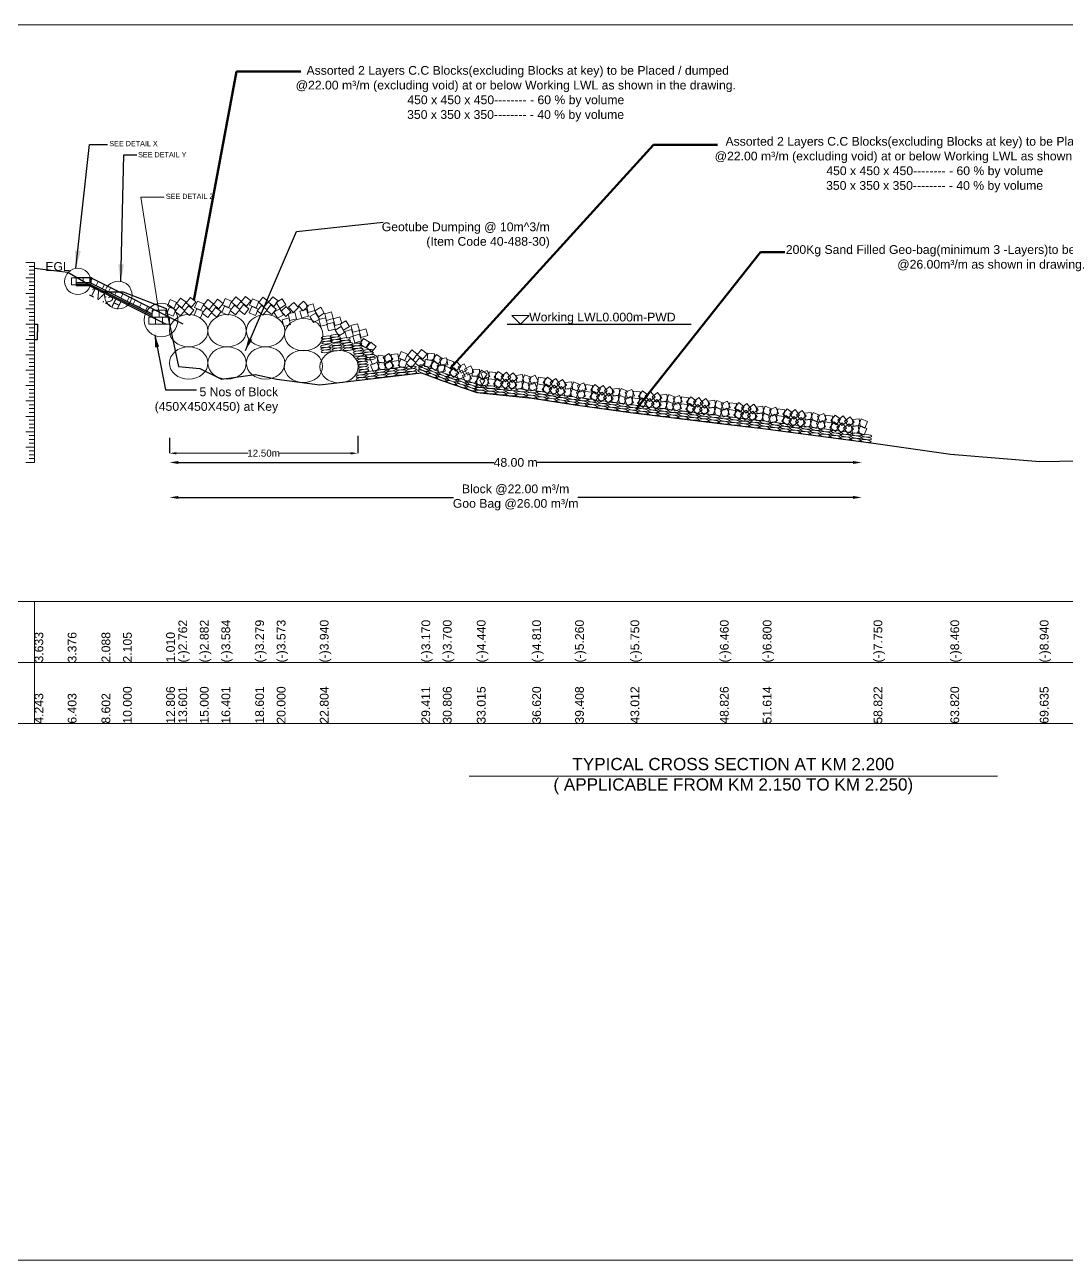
# Model space of a CAD drawing. Header units: inches. Extents: x 66615 to 414904, y -29123 to 90068.
# Drawn here: x 161931 to 167893, y -23222 to -16151 of the extents above; entities that cross this region are included whole.
import ezdxf

# ---------------------------------------------------------------- set-up
doc = ezdxf.new("R2010")
doc.units = ezdxf.units.IN
doc.header["$LTSCALE"] = 7
doc.header["$MEASUREMENT"] = 0
doc.header["$PDMODE"] = 3
for name, color, linetype, lineweight in [('Cross section Data Border', 7, 'Continuous', 9), ('Cross Section Labels', 7, 'Continuous', 9), ('Existing_Bed_Level for Xsection', 7, 'Continuous', 25), ('Long Section Labels', 7, 'Continuous', 9)]:
    doc.layers.add(name, color=color, linetype=linetype, lineweight=lineweight)
doc.styles.get("Standard").update_dxf_attribs({"font": 'arial.ttf'})
doc.dimstyles.new('Appron Lebeling Style', dxfattribs={"dimtxt": 50, "dimasz": 50, "dimexe": 0.18, "dimexo": 0.0625, "dimgap": 0.09, "dimtad": 0, "dimtih": 1, "dimtoh": 1, "dimdec": 4, "dimzin": 0, "dimdsep": 46, "dimtxsty": 'Standard', "dimcen": 0.09, "dimse1": 1, "dimse2": 1, "dimadec": 0, "dimazin": 0, "dimtfac": 1, "dimtdec": 4, "dimtofl": 0, "dimtmove": 0, "dimatfit": 3, "dimfxl": 1, "dimtolj": 1, "dimtzin": 0, "dimarcsym": 0})
doc.dimstyles.get("Standard").update_dxf_attribs({"dimtxt": 0.18, "dimasz": 0.18, "dimexe": 0.18, "dimexo": 0.0625, "dimgap": 0.09, "dimtad": 0, "dimtih": 1, "dimtoh": 1, "dimdec": 4, "dimzin": 0, "dimdsep": 46, "dimtxsty": 'Standard', "dimcen": 0.09, "dimadec": 0, "dimazin": 0, "dimtfac": 1, "dimtdec": 4, "dimtofl": 0, "dimtmove": 0, "dimatfit": 3, "dimfxl": 1, "dimtolj": 1, "dimtzin": 0, "dimarcsym": 0})

# ---------------------------------------------------------------- blocks, each defined once
blk = doc.blocks.new('*D3')
at = {"layer": 'Cross Section Labels', "color": 0, "lineweight": -2}
for p, q in [((162809.2, -18656.3), (164617.5, -18656.3)), ((166672.9, -18656.3), (164864.7, -18656.3))]:
    blk.add_line(p, q, dxfattribs=at)
at = {"layer": 'Cross Section Labels', "color": 0}
for points in [[(162809.2, -18647.9), (162809.2, -18664.6), (162759.2, -18656.3)], [(166672.9, -18647.9), (166672.9, -18664.6), (166722.9, -18656.3)]]:
    blk.add_solid(points, dxfattribs=at)
at = {"layer": 'Defpoints', "color": 0}
for p in [(162759.2, -17864.3), (166722.9, -18537.5), (166722.9, -18656.3)]:
    blk.add_point(p, dxfattribs=at)
at = {"layer": 'Cross Section Labels', "color": 0, "insert": (164741.1, -18656.3), "char_height": 50, "attachment_point": 5}
blk.add_mtext('\\A1;48.00 m', dxfattribs=at)
blk = doc.blocks.new('*D4')
at = {"layer": 'Cross Section Labels', "color": 0, "lineweight": -2}
for p, q in [((162809.2, -18856.3), (164385.5, -18856.3)), ((166672.9, -18856.3), (165096.7, -18856.3))]:
    blk.add_line(p, q, dxfattribs=at)
at = {"layer": 'Cross Section Labels', "color": 0}
for points in [[(162809.2, -18847.9), (162809.2, -18864.6), (162759.2, -18856.3)], [(166672.9, -18847.9), (166672.9, -18864.6), (166722.9, -18856.3)]]:
    blk.add_solid(points, dxfattribs=at)
at = {"layer": 'Defpoints', "color": 0}
for p in [(162759.2, -17864.3), (166722.9, -18537.5), (166722.9, -18856.3)]:
    blk.add_point(p, dxfattribs=at)
at = {"layer": 'Cross Section Labels', "color": 0, "insert": (164741.1, -18856.3), "char_height": 50, "attachment_point": 5}
blk.add_mtext('\\A1;Block @22.00 m³/m ^JGoo Bag @26.00 m³/m ', dxfattribs=at)
blk = doc.blocks.new('*D37')
at = {"layer": 'Defpoints', "color": 0}
for p in [(162759.2, -18515.6), (163836.8, -18503), (163836.8, -18603.5)]:
    blk.add_point(p, dxfattribs=at)
at = {"layer": 'Long Section Labels', "color": 0, "lineweight": -2}
for p, q in [((162759.2, -18515.7), (162759.2, -18603.7)), ((163836.8, -18503.1), (163836.8, -18603.7))]:
    blk.add_line(p, q, dxfattribs=at)
at = {"layer": 'Long Section Labels', "color": 0, "lineweight": 0}
for p, q in [((162799.2, -18603.5), (163209.6, -18603.5)), ((163796.8, -18603.5), (163386.5, -18603.5))]:
    blk.add_line(p, q, dxfattribs=at)
at = {"layer": 'Long Section Labels', "color": 0}
for points in [[(162799.2, -18596.9), (162799.2, -18610.2), (162759.2, -18603.5)], [(163796.8, -18596.9), (163796.8, -18610.2), (163836.8, -18603.5)]]:
    blk.add_solid(points, dxfattribs=at)
at = {"layer": 'Long Section Labels', "color": 0, "insert": (163298, -18603.5), "char_height": 40, "attachment_point": 5}
blk.add_mtext('\\A1;12.50m', dxfattribs=at)
blk = doc.blocks.new('*D38')
at = {"layer": 'Defpoints', "color": 0}
for p in [(161986.9, -17864.3), (161986.9, -17952.3), (162004.3, -17952.3)]:
    blk.add_point(p, dxfattribs=at)
at = {"layer": 'Long Section Labels', "color": 0, "lineweight": -2}
for p, q in [((161986.9, -17864.3), (162004.5, -17864.3)), ((162004.3, -17864.5), (162004.3, -17908.1)), ((161986.9, -17952.3), (162004.5, -17952.3)), ((162004.3, -17952.1), (162004.3, -17908.5))]:
    blk.add_line(p, q, dxfattribs=at)
at = {"layer": 'Long Section Labels', "color": 0}
for points in [[(162004.3, -17864.5), (162004.3, -17864.5), (162004.3, -17864.3)], [(162004.3, -17952.1), (162004.3, -17952.1), (162004.3, -17952.3)]]:
    blk.add_solid(points, dxfattribs=at)
at = {"layer": 'Long Section Labels', "color": 0, "insert": (162004.3, -17908.3), "char_height": 0.18, "attachment_point": 5}
blk.add_mtext('\\A1;88.0000', dxfattribs=at)

msp = doc.modelspace()

# ---------------------------------------------------------------- linework, layer by layer
at = {"layer": 'Cross section Data Border'}
msp.add_lwpolyline([(161086.86937, -19451.00002), (170033.14463, -19451.00002), (170033.14463, -20151.00002), (161086.86937, -20151.00002)], close=True, dxfattribs=at)
for points in [[(161986.86937, -19451.00002), (161986.86937, -20151.00002)], [(161086.86937, -19801.00002), (170033.14463, -19801.00002)]]:
    msp.add_lwpolyline(points, dxfattribs=at)
at = {"layer": 'Cross Section Labels'}
for points in [[(160986.86937, -16151.00002), (170986.86937, -16151.00002), (170986.86937, -23222.00002), (160986.86937, -23222.00002)], [(164768.40982, -17864.28002), (164818.40982, -17814.28002), (164718.40982, -17814.28002)]]:
    msp.add_lwpolyline(points, close=True, dxfattribs=at)
for points in [[(162697.02215, -17781.28438), (162595.56117, -17137.4052), (162728.08374, -17137.53993)], [(164474.86937, -20451.00002), (165986.86937, -20451.00002), (167498.86937, -20451.00002)]]:
    msp.add_lwpolyline(points, dxfattribs=at)
for centre, radius in [((162234.83658, -17619.97989), 75.51259), ((162466.54244, -17697.97685), 78.80143), ((162711.73644, -17841.21159), 96.38374)]:
    msp.add_circle(centre, radius, dxfattribs=at)
at = {"layer": 'Existing_Bed_Level for Xsection'}
for points in [[(161986.86937, -17544.57602), (162176.99192, -17567.19202), (162370.52161, -17680.53602), (162493.51699, -17679.04002), (162740.46685, -17775.40002), (162810.44639, -18107.33602), (162933.51699, -18117.89602), (163056.8243, -18179.67202), (163250.41161, -18152.83202), (163373.51699, -18178.70402), (163620.22573, -18211.00002), (164201.67463, -18143.24002), (164324.43122, -18189.88002), (164518.85001, -18255.00002), (164836.04767, -18287.56002), (165081.43163, -18327.16002), (165398.5401, -18370.28002), (165910.22456, -18432.76002), (166155.54473, -18462.68002), (166789.83228, -18546.28002), (167229.68223, -18608.76002), (167741.37599, -18651.00002), (168303.83237, -18640.44002)], [(162838.40475, -17864.28002), (162315.97899, -17603.06714), (162310.40475, -17600.28002), (162304.17255, -17600.28002), (162224.97255, -17600.28002)], [(162224.97255, -17626.68002), (162304.17255, -17626.68002), (162660.20475, -17804.69611)], [(162224.97255, -17635.48002), (162302.09515, -17635.48002), (162660.20475, -17814.53481)], [(162224.97255, -17644.28002), (162300.01775, -17644.28002), (162740.01775, -17864.28002)], [(164692.27249, -17864.28002), (165745.83268, -17864.28002)]]:
    msp.add_lwpolyline(points, dxfattribs=at)
at = {"layer": 'Long Section Labels'}
msp.add_line((162224.97255, -17644.28002), (162224.97255, -17639.88002), dxfattribs=at)
for points in [[(161986.86937, -17512.28002), (161936.86937, -17512.28002)], [(161986.86937, -17534.28002), (161956.86937, -17534.28002)], [(161986.86937, -18656.28002), (161986.86937, -18568.28002), (161986.86937, -18480.28002), (161986.86937, -18392.28002), (161986.86937, -18304.28002), (161986.86937, -18216.28002), (161986.86937, -18128.28002), (161986.86937, -18040.28002), (161986.86937, -17952.28002), (161986.86937, -17864.28002), (161986.86937, -17776.28002), (161986.86937, -17688.28002), (161986.86937, -17600.28002), (161986.86937, -17512.28002)], [(161986.86937, -17600.28002), (161936.86937, -17600.28002)], [(161986.86937, -17556.28002), (161956.86937, -17556.28002)], [(161986.86937, -17578.28002), (161956.86937, -17578.28002)], [(161986.86937, -17622.28002), (161956.86937, -17622.28002)], [(161986.86937, -17644.28002), (161956.86937, -17644.28002)], [(161986.86937, -17666.28002), (161956.86937, -17666.28002)], [(161986.86937, -17688.28002), (161936.86937, -17688.28002)], [(161986.86937, -17710.28002), (161956.86937, -17710.28002)], [(161986.86937, -17732.28002), (161956.86937, -17732.28002)], [(161986.86937, -17776.28002), (161936.86937, -17776.28002)], [(161986.86937, -17754.28002), (161956.86937, -17754.28002)], [(161986.86937, -17798.28002), (161956.86937, -17798.28002)], [(161986.86937, -17864.28002), (161936.86937, -17864.28002)], [(161986.86937, -17820.28002), (161956.86937, -17820.28002)], [(161986.86937, -17842.28002), (161956.86937, -17842.28002)], [(161986.86937, -17886.28002), (161956.86937, -17886.28002)], [(161986.86937, -17952.28002), (161936.86937, -17952.28002)], [(161986.86937, -17908.28002), (161956.86937, -17908.28002)], [(161986.86937, -17930.28002), (161956.86937, -17930.28002)], [(161986.86937, -17974.28002), (161956.86937, -17974.28002)], [(161986.86937, -17996.28002), (161956.86937, -17996.28002)], [(161986.86937, -18018.28002), (161956.86937, -18018.28002)], [(161986.86937, -18040.28002), (161936.86937, -18040.28002)], [(161986.86937, -18062.28002), (161956.86937, -18062.28002)], [(161986.86937, -18084.28002), (161956.86937, -18084.28002)], [(161986.86937, -18128.28002), (161936.86937, -18128.28002)], [(161986.86937, -18106.28002), (161956.86937, -18106.28002)], [(161986.86937, -18150.28002), (161956.86937, -18150.28002)], [(161986.86937, -18172.28002), (161956.86937, -18172.28002)], [(161986.86937, -18216.28002), (161936.86937, -18216.28002)], [(161986.86937, -18194.28002), (161956.86937, -18194.28002)], [(161986.86937, -18238.28002), (161956.86937, -18238.28002)], [(161986.86937, -18304.28002), (161936.86937, -18304.28002)], [(161986.86937, -18260.28002), (161956.86937, -18260.28002)], [(161986.86937, -18282.28002), (161956.86937, -18282.28002)], [(161986.86937, -18326.28002), (161956.86937, -18326.28002)], [(161986.86937, -18348.28002), (161956.86937, -18348.28002)], [(161986.86937, -18370.28002), (161956.86937, -18370.28002)], [(161986.86937, -18392.28002), (161936.86937, -18392.28002)], [(161986.86937, -18414.28002), (161956.86937, -18414.28002)], [(161986.86937, -18436.28002), (161956.86937, -18436.28002)], [(161986.86937, -18480.28002), (161936.86937, -18480.28002)], [(161986.86937, -18458.28002), (161956.86937, -18458.28002)], [(161986.86937, -18502.28002), (161956.86937, -18502.28002)], [(161986.86937, -18524.28002), (161956.86937, -18524.28002)], [(161986.86937, -18568.28002), (161936.86937, -18568.28002)], [(161986.86937, -18546.28002), (161956.86937, -18546.28002)], [(161986.86937, -18590.28002), (161956.86937, -18590.28002)], [(161986.86937, -18656.28002), (161936.86937, -18656.28002)], [(161986.86937, -18612.28002), (161956.86937, -18612.28002)], [(161986.86937, -18634.28002), (161956.86937, -18634.28002)]]:
    msp.add_lwpolyline(points, dxfattribs=at)
for points in [[(162224.97255, -17600.28002), (162198.57255, -17600.28002), (162198.57255, -17639.88002), (162224.97255, -17639.88002)], [(162264.57255, -17600.28002), (162224.97255, -17600.28002), (162224.97255, -17626.68002), (162264.57255, -17626.68002)], [(162304.17255, -17600.28002), (162264.57255, -17600.28002), (162264.57255, -17626.68002), (162304.17255, -17626.68002)], [(162351.39831, -17620.7768), (162315.97899, -17603.06714), (162304.17255, -17626.68002), (162339.59187, -17644.38967)], [(162386.81762, -17638.48646), (162351.39831, -17620.7768), (162339.59187, -17644.38967), (162375.01118, -17662.09933)], [(162422.23694, -17656.19611), (162386.81762, -17638.48646), (162375.01118, -17662.09933), (162410.4305, -17679.80899)], [(162457.65626, -17673.90577), (162422.23694, -17656.19611), (162410.4305, -17679.80899), (162445.84982, -17697.51865)], [(162493.07557, -17691.61543), (162457.65626, -17673.90577), (162445.84982, -17697.51865), (162481.26913, -17715.22831)], [(162528.49489, -17709.32509), (162493.07557, -17691.61543), (162481.26913, -17715.22831), (162516.68845, -17732.93797)], [(162563.91421, -17727.03475), (162528.49489, -17709.32509), (162516.68845, -17732.93797), (162552.10777, -17750.64762)], [(162599.33352, -17744.74441), (162563.91421, -17727.03475), (162552.10777, -17750.64762), (162587.52708, -17768.35728)], [(162634.75284, -17762.45406), (162599.33352, -17744.74441), (162587.52708, -17768.35728), (162622.9464, -17786.06694)], [(162799.21027, -17739.93944), (162762.84489, -17724.26401), (162747.16946, -17760.62939), (162783.53484, -17776.30482)], [(162823.43096, -17715.18231), (162798.84665, -17746.22698), (162829.89132, -17770.81129), (162854.47563, -17739.76662)], [(162910.05031, -17736.96336), (162878.98607, -17712.40378), (162854.42649, -17743.46801), (162885.49072, -17768.0276)], [(162955.2719, -17748.97604), (162918.90652, -17733.30062), (162903.2311, -17769.666), (162939.59648, -17785.34143)], [(162979.4926, -17724.21891), (162954.90828, -17755.26358), (162985.95295, -17779.8479), (163010.53727, -17748.80323)], [(163066.11194, -17745.99997), (163035.0477, -17721.44038), (163010.48812, -17752.50462), (163041.55236, -17777.0642)], [(163114.6199, -17733.42272), (163078.25452, -17717.74729), (163062.5791, -17754.11268), (163098.94448, -17769.7881)], [(163138.8406, -17708.66559), (163114.25628, -17739.71026), (163145.30095, -17764.29457), (163169.88526, -17733.2499)], [(163225.45994, -17730.44664), (163194.3957, -17705.88706), (163169.83612, -17736.95129), (163200.90036, -17761.51088)], [(163270.42134, -17735.11422), (163234.05596, -17719.43879), (163218.38053, -17755.80417), (163254.74591, -17771.4796)], [(163294.64203, -17710.35709), (163270.05772, -17741.40176), (163301.10239, -17765.98607), (163325.6867, -17734.9414)], [(163381.26138, -17732.13814), (163350.19714, -17707.57856), (163325.63756, -17738.64279), (163356.70179, -17763.20238)], [(163425.31577, -17754.11068), (163405.10714, -17720.05527), (163371.05173, -17740.26389), (163391.26035, -17774.31931)], [(163470.79723, -17741.0593), (163441.6721, -17767.89), (163468.50281, -17797.01513), (163497.62794, -17770.18443)], [(163527.14801, -17732.17103), (163498.02288, -17759.00173), (163524.85358, -17788.12687), (163553.97871, -17761.29616)], [(162670.17216, -17780.16372), (162634.75284, -17762.45406), (162622.9464, -17786.06694), (162658.36572, -17803.7766)], [(162699.80475, -17785.08002), (162660.20475, -17785.08002), (162660.20475, -17824.68002), (162699.80475, -17824.68002)], [(162739.40475, -17785.08002), (162699.80475, -17785.08002), (162699.80475, -17824.68002), (162739.40475, -17824.68002)], [(162796.2734, -17783.17921), (162759.90802, -17767.50378), (162744.23259, -17803.86917), (162780.59798, -17819.54459)], [(162815.68177, -17762.0275), (162791.09746, -17793.07217), (162822.14213, -17817.65648), (162846.72644, -17786.61181)], [(162898.69154, -17784.10909), (162867.6273, -17759.54951), (162843.06772, -17790.61375), (162874.13195, -17815.17333)], [(162952.33504, -17792.21582), (162915.96965, -17776.54039), (162900.29423, -17812.90577), (162936.65961, -17828.5812)], [(162971.74341, -17771.06411), (162947.15909, -17802.10878), (162978.20376, -17826.69309), (163002.78808, -17795.64842)], [(163054.75317, -17793.1457), (163023.68894, -17768.58612), (162999.12935, -17799.65035), (163030.19359, -17824.20994)], [(163111.68304, -17776.66249), (163075.31765, -17760.98707), (163059.64223, -17797.35245), (163096.00761, -17813.02787)], [(163131.09141, -17755.51078), (163106.50709, -17786.55545), (163137.55176, -17811.13976), (163162.13608, -17780.09509)], [(163214.10117, -17777.59238), (163183.03693, -17753.03279), (163158.47735, -17784.09703), (163189.54159, -17808.65661)], [(163267.48447, -17778.35399), (163231.11909, -17762.67856), (163215.44366, -17799.04395), (163251.80905, -17814.71937)], [(163286.89284, -17757.20228), (163262.30853, -17788.24695), (163293.3532, -17812.83126), (163317.93751, -17781.78659)], [(163369.90261, -17779.28387), (163338.83837, -17754.72429), (163314.27879, -17785.78853), (163345.34302, -17810.34811)], [(163411.75382, -17810.62361), (163391.5452, -17776.56819), (163357.48978, -17796.77682), (163377.69841, -17830.83223)], [(163454.35963, -17793.43521), (163427.50574, -17764.33146), (163398.40199, -17791.18535), (163425.25588, -17820.2891)], [(163476.24639, -17795.18141), (163438.11036, -17805.84924), (163448.77819, -17843.98528), (163486.91423, -17833.31745)], [(163555.19625, -17818.63083), (163544.49805, -17780.5033), (163506.37052, -17791.20149), (163517.06872, -17829.32902)], [(163592.09522, -17787.16326), (163581.39702, -17749.03573), (163543.26949, -17759.73393), (163553.96769, -17797.86146)], [(163618.00942, -17835.52113), (163597.80079, -17801.46572), (163563.74537, -17821.67434), (163583.954, -17855.72976)], [(163645.79895, -17802.26388), (163625.59032, -17768.20846), (163591.5349, -17788.41709), (163611.74353, -17822.4725)], [(163686.38193, -17794.23937), (163648.24589, -17804.9072), (163658.91372, -17843.04324), (163697.04976, -17832.37541)], [(162680.00475, -17824.68002), (162640.40475, -17824.68002), (162640.40475, -17864.28002), (162680.00475, -17864.28002)], [(162719.60475, -17824.68002), (162680.00475, -17824.68002), (162680.00475, -17864.28002), (162719.60475, -17864.28002)], [(162759.20475, -17824.68002), (162719.60475, -17824.68002), (162719.60475, -17864.28002), (162759.20475, -17864.28002)], [(163442.44441, -17828.52729), (163404.30837, -17839.19512), (163414.9762, -17877.33116), (163453.11224, -17866.66333)], [(163652.57994, -17827.58525), (163614.44391, -17838.25308), (163625.11174, -17876.38912), (163663.24778, -17865.72129)], [(163708.20936, -17892.99981), (163697.51116, -17854.87228), (163659.38363, -17865.57048), (163670.08183, -17903.69801)], [(163745.10833, -17861.53224), (163734.41013, -17823.40471), (163696.2826, -17834.10291), (163706.9808, -17872.23044)], [(163762.04025, -17912.18731), (163741.83162, -17878.13189), (163707.77621, -17898.34052), (163727.98483, -17932.39594)], [(163789.82978, -17878.93005), (163769.62115, -17844.87464), (163735.56574, -17865.08326), (163755.77436, -17899.13868)], [(163836.08564, -17862.10221), (163797.9496, -17872.77004), (163808.61743, -17910.90608), (163846.75347, -17900.23825)], [(163802.28365, -17895.44809), (163764.14761, -17906.11592), (163774.81544, -17944.25196), (163812.95148, -17933.58413)], [(163857.91306, -17960.86265), (163847.21487, -17922.73512), (163809.08734, -17933.43332), (163819.78553, -17971.56085)], [(163894.81204, -17929.39509), (163884.11384, -17891.26756), (163845.98631, -17901.96575), (163856.68451, -17940.09328)], [(163903.78897, -17967.58251), (163870.31325, -17946.42745), (163849.15819, -17979.90317), (163882.63391, -18001.05823)], [(163911.81746, -17967.76336), (163887.23315, -17998.80803), (163918.27782, -18023.39234), (163942.86213, -17992.34767)], [(164122.75509, -18037.10913), (164086.38971, -18021.4337), (164070.71429, -18057.79908), (164107.07967, -18073.47451)], [(164146.97579, -18012.352), (164122.39147, -18043.39667), (164153.43614, -18067.98098), (164178.02046, -18036.93631)], [(164233.59513, -18034.13305), (164202.53089, -18009.57347), (164177.97131, -18040.6377), (164209.03555, -18065.19729)], [(164276.9834, -18034.35552), (164237.58559, -18030.35903), (164233.5891, -18069.75685), (164272.98691, -18073.75334)], [(163942.9732, -18043.98557), (163906.16897, -18058.60092), (163920.78432, -18095.40515), (163957.58855, -18080.7898)], [(163947.55702, -18083.31938), (163910.75279, -18097.93473), (163925.36815, -18134.73896), (163962.17238, -18120.12361)], [(163993.68224, -18048.40244), (163954.50347, -18042.64187), (163948.7429, -18081.82064), (163987.92167, -18087.58121)], [(163998.26606, -18087.73625), (163959.08729, -18081.97568), (163953.32673, -18121.15445), (163992.5055, -18126.91501)], [(164014.63075, -18032.82577), (163982.84443, -18056.44335), (164006.46201, -18088.22966), (164038.24833, -18064.61208)], [(164019.21457, -18072.15958), (163987.42825, -18095.77716), (164011.04584, -18127.56347), (164042.83215, -18103.94589)], [(164067.25518, -18033.98508), (164027.92137, -18038.5689), (164032.5052, -18077.90271), (164071.83901, -18073.31888)], [(164071.83901, -18073.31888), (164032.5052, -18077.90271), (164037.08902, -18117.23652), (164076.42283, -18112.65269)], [(164119.81823, -18080.3489), (164083.45284, -18064.67347), (164067.77742, -18101.03886), (164104.1428, -18116.71428)], [(164139.2266, -18059.19719), (164114.64228, -18090.24186), (164145.68695, -18114.82617), (164170.27127, -18083.7815)], [(164222.23636, -18081.27878), (164191.17212, -18056.7192), (164166.61254, -18087.78344), (164197.67678, -18112.34302)], [(164262.91876, -18071.3737), (164223.52094, -18067.37721), (164219.52445, -18106.77503), (164258.92227, -18110.77152)], [(164305.8822, -18098.66946), (164273.77023, -18075.4966), (164250.59737, -18107.60857), (164282.70934, -18130.78143)], [(164319.94685, -18061.65127), (164287.83488, -18038.47842), (164264.66202, -18070.59039), (164296.77399, -18093.76325)], [(164331.65269, -18094.50359), (164292.5579, -18100.80893), (164298.86324, -18139.90372), (164337.95803, -18133.59838)], [(164345.71734, -18057.48541), (164306.62255, -18063.79075), (164312.92789, -18102.88554), (164352.02268, -18096.5802)], [(164387.55705, -18080.16856), (164350.0074, -18067.59142), (164337.43026, -18105.14106), (164374.9799, -18117.7182)], [(164427.99298, -18106.93351), (164401.74485, -18077.28227), (164372.09361, -18103.5304), (164398.34174, -18133.18164)], [(164446.49689, -18091.26103), (164411.04487, -18108.90514), (164428.68898, -18144.35716), (164464.141, -18126.71305)], [(164374.9799, -18117.7182), (164337.43026, -18105.14106), (164324.85312, -18142.6907), (164362.40276, -18155.26785)], [(164415.41584, -18144.48315), (164389.1677, -18114.83191), (164359.51647, -18141.08005), (164385.7646, -18170.73128)], [(164433.91975, -18128.81067), (164398.46773, -18146.45478), (164416.11184, -18181.9068), (164451.56386, -18164.26269)], [(164489.12058, -18176.81869), (164471.44824, -18141.38073), (164436.01029, -18159.05307), (164453.68263, -18194.49102)], [(164501.69772, -18139.26905), (164484.02539, -18103.83109), (164448.58743, -18121.50343), (164466.25977, -18156.94138)], [(164521.08905, -18161.96114), (164481.56319, -18159.53904), (164479.1411, -18199.0649), (164518.66696, -18201.487)], [(164533.66619, -18124.4115), (164494.14034, -18121.9894), (164491.71824, -18161.51526), (164531.2441, -18163.93736)], [(164565.10689, -18187.52176), (164532.09631, -18165.64799), (164510.22254, -18198.65856), (164543.23312, -18220.53233)], [(164577.68403, -18149.97212), (164544.67346, -18128.09835), (164522.79968, -18161.10892), (164555.81026, -18182.98269)], [(164573.02181, -18168.35577), (164536.87495, -18184.52873), (164553.04791, -18220.67558), (164589.19477, -18204.50263)], [(164577.06546, -18128.96276), (164540.9186, -18145.13572), (164557.09156, -18181.28258), (164593.23842, -18165.10962)], [(164628.18984, -18141.49164), (164588.79684, -18137.44799), (164584.75319, -18176.841), (164624.14619, -18180.88465)], [(164673.50781, -18158.74586), (164641.40041, -18135.56668), (164618.22123, -18167.67408), (164650.32863, -18190.85326)], [(164688.12791, -18139.3997), (164657.4036, -18164.38324), (164682.38714, -18195.10754), (164713.11145, -18170.124)], [(164752.50673, -18174.14547), (164727.49873, -18143.44107), (164696.79433, -18168.44907), (164721.80233, -18199.15347)], [(164780.44273, -18152.64408), (164741.3467, -18158.94172), (164747.64434, -18198.03775), (164786.74037, -18191.74012)], [(164828.99168, -18167.93839), (164791.99036, -18153.82944), (164777.88141, -18190.83075), (164814.88273, -18204.9397)], [(164852.8165, -18157.26831), (164816.66964, -18173.44127), (164832.8426, -18209.58813), (164868.98946, -18193.41517)], [(164910.62013, -18173.90915), (164871.52593, -18167.60014), (164865.21692, -18206.69434), (164904.31112, -18213.00335)], [(164954.86748, -18193.74848), (164924.15045, -18168.756), (164899.15797, -18199.47304), (164929.875, -18224.46551)], [(164624.14619, -18180.88465), (164584.75319, -18176.841), (164580.70954, -18216.234), (164620.10254, -18220.27765)], [(164669.46416, -18198.13887), (164637.35676, -18174.95968), (164614.17758, -18207.06708), (164646.28498, -18230.24627)], [(164684.08426, -18178.7927), (164653.35995, -18203.77624), (164678.34349, -18234.50055), (164709.0678, -18209.51701)], [(164748.46308, -18213.53848), (164723.45508, -18182.83408), (164692.75068, -18207.84207), (164717.75868, -18238.54647)], [(164776.39908, -18192.03709), (164737.30305, -18198.33473), (164743.60069, -18237.43076), (164782.69672, -18231.13312)], [(164824.94803, -18207.33139), (164787.94671, -18193.22244), (164773.83776, -18230.22376), (164810.83908, -18244.33271)], [(164848.77285, -18196.66132), (164812.62599, -18212.83427), (164828.79895, -18248.98113), (164864.94581, -18232.80818)], [(164904.31112, -18213.00335), (164865.21692, -18206.69434), (164858.90791, -18245.78854), (164898.00211, -18252.09755)], [(164948.55847, -18232.84268), (164917.84143, -18207.8502), (164892.84896, -18238.56724), (164923.56599, -18263.55971)], [(164964.27006, -18214.37197), (164932.15592, -18237.54182), (164955.32576, -18269.65596), (164987.43991, -18246.48612)], [(164970.57908, -18175.27777), (164938.46493, -18198.44762), (164961.63477, -18230.56176), (164993.74892, -18207.39192)], [(165026.53766, -18252.77312), (165003.34225, -18220.67743), (164971.24656, -18243.87284), (164994.44197, -18275.96853)], [(165032.84667, -18213.67892), (165009.65126, -18181.58323), (164977.55558, -18204.77864), (165000.75099, -18236.87433)], [(165055.66731, -18232.91881), (165016.27313, -18236.95099), (165020.30531, -18276.34518), (165059.69949, -18272.31299)], [(165061.97632, -18193.82461), (165022.58214, -18197.8568), (165026.61433, -18237.25098), (165066.00851, -18233.21879)], [(165103.25329, -18250.98783), (165067.12734, -18234.76822), (165050.90773, -18270.89417), (165087.03368, -18287.11378)], [(165109.5623, -18211.89363), (165073.43635, -18195.67402), (165057.21674, -18231.79997), (165093.34269, -18248.01958)], [(165125.51634, -18240.58753), (165088.85766, -18255.56422), (165103.83434, -18292.2229), (165140.49303, -18277.24621)], [(165130.85199, -18201.34864), (165094.19331, -18216.32533), (165109.17, -18252.98401), (165145.82868, -18238.00732)], [(165181.53716, -18215.55036), (165142.29827, -18210.2147), (165136.96262, -18249.4536), (165176.20151, -18254.78925)], [(165226.26382, -18234.2841), (165194.93526, -18210.0626), (165170.71375, -18241.39116), (165202.04231, -18265.61267)], [(165241.5116, -18215.4287), (165209.98309, -18239.38936), (165233.94375, -18270.91787), (165265.47226, -18246.95721)], [(165304.71416, -18252.27077), (165280.7284, -18220.76135), (165249.21898, -18244.74711), (165273.20474, -18276.25653)], [(165333.34147, -18231.69878), (165294.05965, -18236.70859), (165299.06946, -18275.99041), (165338.35128, -18270.9806)], [(165381.36174, -18248.57981), (165344.84392, -18233.26287), (165329.52698, -18269.78069), (165366.0448, -18285.09763)], [(165405.52425, -18238.69822), (165368.86557, -18253.67491), (165383.84226, -18290.33359), (165420.50094, -18275.3569)], [(165176.20151, -18254.78925), (165136.96262, -18249.4536), (165131.62696, -18288.69249), (165170.86586, -18294.02815)], [(165220.92816, -18273.523), (165189.5996, -18249.30149), (165165.3781, -18280.63005), (165196.70666, -18304.85156)], [(165236.17595, -18254.6676), (165204.64744, -18278.62826), (165228.6081, -18310.15676), (165260.13661, -18286.1961)], [(165299.37851, -18291.50966), (165275.39275, -18260.00025), (165243.88333, -18283.98601), (165267.86909, -18315.49542)], [(165328.00582, -18270.93767), (165288.72399, -18275.94748), (165293.7338, -18315.22931), (165333.01563, -18310.2195)], [(165376.02609, -18287.81871), (165339.50827, -18272.50176), (165324.19132, -18309.01958), (165360.70914, -18324.33653)], [(165400.1886, -18277.93711), (165363.52992, -18292.9138), (165378.5066, -18329.57248), (165415.16528, -18314.59579)], [(165449.80271, -18291.43205), (165410.49467, -18286.63228), (165405.6949, -18325.94032), (165445.00294, -18330.74009)], [(165454.60248, -18252.124), (165415.29443, -18247.32424), (165410.49467, -18286.63228), (165449.80271, -18291.43205)], [(165494.78081, -18309.55378), (165463.12468, -18285.76199), (165439.33288, -18317.41812), (165470.98902, -18341.20991)], [(165499.58057, -18270.24574), (165467.92444, -18246.45395), (165444.13265, -18278.11008), (165475.78878, -18301.90187)], [(165509.7699, -18290.49209), (165478.57126, -18314.8807), (165502.95987, -18346.07935), (165534.15852, -18321.69073)], [(165514.56967, -18251.18405), (165483.37103, -18275.57266), (165507.75964, -18306.77131), (165538.95829, -18282.38269)], [(165573.46926, -18326.46837), (165549.05581, -18295.28915), (165517.8766, -18319.70261), (165542.29005, -18350.88182)], [(165578.26903, -18287.16032), (165553.85558, -18255.98111), (165522.67637, -18280.39456), (165547.08982, -18311.57378)], [(165601.81322, -18305.50769), (165562.60341, -18311.05301), (165568.14873, -18350.26282), (165607.35854, -18344.7175)], [(165606.61299, -18266.19965), (165567.40318, -18271.74496), (165572.94849, -18310.95478), (165612.15831, -18305.40946)], [(165650.05935, -18321.73194), (165613.33594, -18306.91469), (165598.51868, -18343.6381), (165635.24209, -18358.45536)], [(165654.85912, -18282.4239), (165618.13571, -18267.60664), (165603.31845, -18304.33006), (165640.04186, -18319.14731)], [(165674.08478, -18311.52159), (165637.63386, -18326.99707), (165653.10934, -18363.44799), (165689.56026, -18347.97251)], [(165678.88455, -18272.21355), (165642.43363, -18287.68902), (165657.90911, -18324.13995), (165694.36003, -18308.66447)], [(165729.75878, -18285.72238), (165690.45073, -18280.92261), (165685.65097, -18320.23065), (165724.95901, -18325.03042)], [(165774.73687, -18303.84411), (165743.08074, -18280.05232), (165719.28895, -18311.70845), (165750.94508, -18335.50024)], [(165789.72597, -18284.78242), (165758.52733, -18309.17103), (165782.91594, -18340.36968), (165814.11459, -18315.98106)], [(165853.42533, -18320.7587), (165829.01188, -18289.57948), (165797.83267, -18313.99294), (165822.24612, -18345.17215)], [(165881.76929, -18299.79802), (165842.55948, -18305.34334), (165848.10479, -18344.55315), (165887.31461, -18339.00783)], [(165930.01542, -18316.02228), (165893.29201, -18301.20502), (165878.47475, -18337.92843), (165915.19816, -18352.74569)], [(165954.02291, -18305.80573), (165917.57417, -18321.28636), (165933.0548, -18357.73509), (165969.50354, -18342.25446)], [(166049.8797, -18337.42275), (166018.22021, -18313.63543), (165994.43289, -18345.29492), (166026.09238, -18369.08224)], [(165724.95901, -18325.03042), (165685.65097, -18320.23065), (165680.8512, -18359.53869), (165720.15924, -18364.33846)], [(165769.93711, -18343.15215), (165738.28098, -18319.36036), (165714.48918, -18351.01649), (165746.14532, -18374.80829)], [(165784.9262, -18324.09046), (165753.72756, -18348.47908), (165778.11617, -18379.67772), (165809.31482, -18355.28911)], [(165848.62556, -18360.06674), (165824.21211, -18328.88753), (165793.0329, -18353.30098), (165817.44635, -18384.48019)], [(165876.96952, -18339.10606), (165837.75971, -18344.65138), (165843.30503, -18383.86119), (165882.51484, -18378.31588)], [(165925.21565, -18355.33032), (165888.49224, -18340.51306), (165873.67498, -18377.23647), (165910.39839, -18392.05373)], [(165949.22869, -18345.11445), (165912.77996, -18360.59508), (165928.26059, -18397.04381), (165964.70932, -18381.56318)], [(166000.10483, -18358.61609), (165960.79611, -18353.82188), (165956.0019, -18393.1306), (165995.31062, -18397.92481)], [(166004.89904, -18319.30737), (165965.59032, -18314.51316), (165960.79611, -18353.82188), (166000.10483, -18358.61609)], [(166045.08549, -18376.73147), (166013.426, -18352.94415), (165989.63868, -18384.60364), (166021.29817, -18408.39096)], [(166060.07189, -18357.66766), (166028.87669, -18382.06068), (166053.26972, -18413.25588), (166084.46492, -18388.86285)], [(166064.8661, -18318.35894), (166033.67091, -18342.75196), (166058.06393, -18373.94716), (166089.25913, -18349.55413)], [(166123.77634, -18393.63493), (166099.35848, -18362.45917), (166068.18272, -18386.87703), (166092.60057, -18418.05279)], [(166128.57055, -18354.32621), (166104.15269, -18323.15045), (166072.97693, -18347.56831), (166097.39479, -18378.74407)], [(166152.11733, -18372.67025), (166112.9083, -18378.22111), (166118.45916, -18417.43014), (166157.66819, -18411.87928)], [(166156.91154, -18333.36153), (166117.70252, -18338.91239), (166123.25337, -18378.12142), (166162.4624, -18372.57056)], [(166201.07813, -18389.32511), (166164.49776, -18374.15815), (166149.3308, -18410.73852), (166185.91117, -18425.90548)], [(166206.25271, -18350.06465), (166169.67234, -18334.8977), (166154.50539, -18371.47806), (166191.08575, -18386.64502)], [(166225.19988, -18379.34445), (166188.60297, -18394.47145), (166203.72997, -18431.06836), (166240.32688, -18415.94136)], [(166230.37447, -18340.08399), (166193.77755, -18355.21099), (166208.90455, -18391.8079), (166245.50146, -18376.6809)], [(166281.11749, -18354.07759), (166241.85703, -18348.90301), (166236.68245, -18388.16347), (166275.94291, -18393.33805)], [(166325.92064, -18372.62763), (166294.49295, -18348.5349), (166270.40021, -18379.96259), (166301.82791, -18404.05533)], [(166341.09092, -18353.70982), (166309.66101, -18377.79966), (166333.75085, -18409.22957), (166365.18076, -18385.13973)], [(166404.44414, -18390.29221), (166380.32928, -18358.88149), (166348.91855, -18382.99635), (166373.03342, -18414.40707)], [(166432.98679, -18369.60291), (166393.72585, -18374.77388), (166398.89682, -18414.03482), (166438.15776, -18408.86385)], [(166481.07593, -18386.28674), (166444.49556, -18371.11979), (166429.3286, -18407.70015), (166465.90897, -18422.86711)], [(166505.19768, -18376.30608), (166468.60077, -18391.43308), (166483.72777, -18428.02999), (166520.32468, -18412.90299)], [(166275.94291, -18393.33805), (166236.68245, -18388.16347), (166231.50786, -18427.42392), (166270.76832, -18432.59851)], [(166320.74606, -18411.88809), (166289.31836, -18387.79536), (166265.22563, -18419.22305), (166296.65332, -18443.31579)], [(166335.91634, -18392.97028), (166304.48642, -18417.06012), (166328.57627, -18448.49003), (166360.00618, -18424.40019)], [(166399.26955, -18429.55267), (166375.15469, -18398.14195), (166343.74397, -18422.25681), (166367.85883, -18453.66753)], [(166427.81221, -18408.86337), (166388.55127, -18414.03434), (166393.72224, -18453.29528), (166432.98317, -18448.12431)], [(166475.90134, -18425.5472), (166439.32098, -18410.38025), (166424.15402, -18446.96061), (166460.73439, -18462.12757)], [(166500.0231, -18415.56654), (166463.42619, -18430.69354), (166478.55318, -18467.29045), (166515.15009, -18452.16345)], [(166550.76612, -18429.56014), (166511.50566, -18424.38556), (166506.33108, -18463.64601), (166545.59154, -18468.8206)], [(166555.94071, -18390.29968), (166516.68025, -18385.1251), (166511.50566, -18424.38556), (166550.76612, -18429.56014)], [(166595.56928, -18448.11018), (166564.14158, -18424.01745), (166540.04884, -18455.44514), (166571.47654, -18479.53788)], [(166600.74386, -18408.84972), (166569.31616, -18384.75699), (166545.22343, -18416.18468), (166576.65112, -18440.27742)], [(166610.73956, -18429.19237), (166579.30964, -18453.28221), (166603.39948, -18484.71212), (166634.8294, -18460.62228)], [(166615.91414, -18389.93191), (166584.48422, -18414.02175), (166608.57407, -18445.45166), (166640.00398, -18421.36182)], [(166674.09277, -18465.77476), (166649.97791, -18434.36404), (166618.56719, -18458.4789), (166642.68205, -18489.88962)], [(166679.26735, -18426.5143), (166655.15249, -18395.10358), (166623.74177, -18419.21844), (166647.85663, -18450.62916)], [(166702.63542, -18445.08546), (166663.37449, -18450.25643), (166668.54545, -18489.51737), (166707.80639, -18484.3464)], [(166707.81001, -18405.825), (166668.54907, -18410.99597), (166673.72004, -18450.25691), (166712.98097, -18445.08594)], [(166750.72456, -18461.76929), (166714.14419, -18446.60234), (166698.97723, -18483.1827), (166735.5576, -18498.34966)], [(166755.89914, -18422.50883), (166719.31878, -18407.34188), (166704.15182, -18443.92224), (166740.73219, -18459.0892)]]:
    msp.add_lwpolyline(points, close=True, dxfattribs=at)
for centre, major_axis, ratio in [((162869.20475, -17902.47202), (110, 0), 0.84), ((163089.20475, -17902.47202), (110, 0), 0.84), ((163309.20475, -17902.47202), (110, 0), 0.84), ((163528.12809, -17925.25541), (110, 0), 0.84), ((163657.34998, -17940.59108), (29.08954, 3.38999), 0.255), ((163659.08165, -17955.45052), (29.08954, 3.38999), 0.255), ((163708.22764, -17930.91107), (29.08954, 3.38999), 0.255), ((163709.95931, -17945.77051), (29.08954, 3.38999), 0.255), ((163711.69097, -17960.62995), (29.08954, 3.38999), 0.255), ((163763.99961, -17950.14333), (29.08954, 3.38999), 0.255), ((163765.73128, -17965.00276), (29.08954, 3.38999), 0.255), ((162869.20475, -18087.27202), (110, 0), 0.84), ((163089.20475, -18087.27202), (110, 0), 0.84), ((163309.20475, -18087.27202), (110, 0), 0.84), ((163526.1373, -18106.15762), (110, 0), 0.84), ((163730.13377, -18108.14532), (110, 0), 0.84), ((163652.50446, -17990.20114), (29.08954, 3.38999), 0.255), ((163654.23613, -18005.06058), (29.08954, 3.38999), 0.255), ((163655.96779, -18019.92002), (29.08954, 3.38999), 0.255), ((163660.81332, -17970.30996), (29.08954, 3.38999), 0.255), ((163715.49627, -17979.3111), (29.08954, 3.38999), 0.255), ((163717.22793, -17994.17054), (29.08954, 3.38999), 0.255), ((163718.9596, -18009.02998), (29.08954, 3.38999), 0.255), ((163778.48807, -17978.10107), (29.08954, 3.38999), 0.255), ((163780.21974, -17992.9605), (29.08954, 3.38999), 0.255), ((163781.9514, -18007.81994), (29.08954, 3.38999), 0.255), ((163831.78951, -17981.30748), (29.08954, 3.38999), 0.255), ((163833.52117, -17996.16692), (29.08954, 3.38999), 0.255), ((163839.05745, -18010.77119), (29.08954, 3.38999), 0.255), ((163840.78912, -18025.63062), (29.08954, 3.38999), 0.255), ((163896.34047, -18017.0096), (29.08954, 3.38999), 0.255), ((163898.07214, -18031.86904), (29.08954, 3.38999), 0.255), ((163842.52079, -18040.49006), (29.08954, 3.38999), 0.255), ((163860.66547, -18055.62547), (29.08954, 3.38999), 0.255), ((163862.39713, -18070.48491), (29.08954, 3.38999), 0.255), ((163864.1288, -18085.34435), (29.08954, 3.38999), 0.255), ((163868.24375, -18101.04367), (29.08954, 3.38999), 0.255), ((163907.14617, -18046.43317), (29.08954, 3.38999), 0.255), ((163908.87784, -18061.2926), (29.08954, 3.38999), 0.255), ((164218.74901, -18109.71879), (27.377, -10.40159), 0.255), ((163854.50811, -18147.88132), (29.08954, 3.38999), 0.255), ((163856.23977, -18162.74076), (29.08954, 3.38999), 0.255), ((163857.97144, -18177.6002), (29.08954, 3.38999), 0.255), ((163869.97542, -18115.90311), (29.08954, 3.38999), 0.255), ((163871.70709, -18130.76255), (29.08954, 3.38999), 0.255), ((163912.29323, -18140.31162), (29.08954, 3.38999), 0.255), ((163914.0249, -18155.17105), (29.08954, 3.38999), 0.255), ((163915.75656, -18170.03049), (29.08954, 3.38999), 0.255), ((163968.65742, -18132.74191), (29.08954, 3.38999), 0.255), ((163970.38909, -18147.60135), (29.08954, 3.38999), 0.255), ((163972.12075, -18162.46079), (29.08954, 3.38999), 0.255), ((164026.8365, -18125.96193), (29.08954, 3.38999), 0.255), ((164028.56816, -18140.82137), (29.08954, 3.38999), 0.255), ((164030.29983, -18155.68081), (29.08954, 3.38999), 0.255), ((164085.01557, -18119.18195), (29.08954, 3.38999), 0.255), ((164086.74724, -18134.04139), (29.08954, 3.38999), 0.255), ((164088.4789, -18148.90083), (29.08954, 3.38999), 0.255), ((164143.19465, -18112.40196), (29.08954, 3.38999), 0.255), ((164144.92631, -18127.2614), (29.08954, 3.38999), 0.255), ((164146.65798, -18142.12084), (29.08954, 3.38999), 0.255), ((164208.12239, -18137.68808), (27.377, -10.40159), 0.255), ((164213.4357, -18123.70344), (27.377, -10.40159), 0.255), ((164262.8764, -18158.49126), (27.377, -10.40159), 0.255), ((164268.18971, -18144.50661), (27.377, -10.40159), 0.255), ((164273.50302, -18130.52196), (27.377, -10.40159), 0.255), ((164317.6304, -18179.29443), (27.377, -10.40159), 0.255), ((164322.94371, -18165.30978), (27.377, -10.40159), 0.255), ((164328.25702, -18151.32514), (27.377, -10.40159), 0.255), ((164377.5051, -18183.99164), (27.77005, -9.30149), 0.255), ((164382.25647, -18169.80622), (27.77005, -9.30149), 0.255), ((164372.75374, -18198.17706), (27.77005, -9.30149), 0.255), ((164428.29383, -18216.78005), (27.77005, -9.30149), 0.255), ((164433.04519, -18202.59463), (27.77005, -9.30149), 0.255), ((164437.79656, -18188.40921), (27.77005, -9.30149), 0.255), ((164483.83392, -18235.38304), (27.77005, -9.30149), 0.255), ((164488.58529, -18221.19762), (27.77005, -9.30149), 0.255), ((164493.33665, -18207.0122), (27.77005, -9.30149), 0.255), ((164538.65306, -18249.51347), (29.13332, -2.9905), 0.255), ((164540.18066, -18234.63167), (29.13332, -2.9905), 0.255), ((164541.70826, -18219.74987), (29.13332, -2.9905), 0.255), ((164598.44729, -18240.61268), (29.13332, -2.9905), 0.255), ((164599.97489, -18225.73088), (29.13332, -2.9905), 0.255), ((164656.71392, -18246.59369), (29.13332, -2.9905), 0.255), ((164658.24152, -18231.71188), (29.13332, -2.9905), 0.255), ((164716.50816, -18237.69289), (29.13332, -2.9905), 0.255), ((164774.77479, -18243.6739), (29.13332, -2.9905), 0.255), ((164833.04142, -18249.65491), (29.13332, -2.9905), 0.255), ((164596.91969, -18255.49448), (29.13332, -2.9905), 0.255), ((164655.18632, -18261.47549), (29.13332, -2.9905), 0.255), ((164713.45295, -18267.4565), (29.13332, -2.9905), 0.255), ((164714.98055, -18252.57469), (29.13332, -2.9905), 0.255), ((164771.71959, -18273.4375), (29.13332, -2.9905), 0.255), ((164773.24719, -18258.5557), (29.13332, -2.9905), 0.255), ((164829.98622, -18279.41851), (29.13332, -2.9905), 0.255), ((164831.51382, -18264.53671), (29.13332, -2.9905), 0.255), ((164888.29055, -18288.41418), (28.91233, -4.66586), 0.255), ((164890.67396, -18273.64526), (28.91233, -4.66586), 0.255), ((164893.05736, -18258.87634), (28.91233, -4.66586), 0.255), ((164946.11522, -18297.74591), (28.91233, -4.66586), 0.255), ((164948.49862, -18282.97699), (28.91233, -4.66586), 0.255), ((164950.88203, -18268.20807), (28.91233, -4.66586), 0.255), ((165003.93988, -18307.07764), (28.91233, -4.66586), 0.255), ((165006.32329, -18292.30872), (28.91233, -4.66586), 0.255), ((165008.70669, -18277.5398), (28.91233, -4.66586), 0.255), ((165061.76455, -18316.40937), (28.91233, -4.66586), 0.255), ((165064.14795, -18301.64045), (28.91233, -4.66586), 0.255), ((165066.53135, -18286.87153), (28.91233, -4.66586), 0.255), ((165121.55786, -18309.96982), (29.01934, -3.94601), 0.255), ((165123.57355, -18295.14624), (29.01934, -3.94601), 0.255), ((165179.59655, -18317.86184), (29.01934, -3.94601), 0.255), ((165181.61224, -18303.03826), (29.01934, -3.94601), 0.255), ((165239.65092, -18310.93029), (29.01934, -3.94601), 0.255), ((165297.68961, -18318.82231), (29.01934, -3.94601), 0.255), ((165119.54217, -18324.7934), (29.01934, -3.94601), 0.255), ((165177.58086, -18332.68543), (29.01934, -3.94601), 0.255), ((165235.61954, -18340.57745), (29.01934, -3.94601), 0.255), ((165237.63523, -18325.75387), (29.01934, -3.94601), 0.255), ((165293.65822, -18348.46948), (29.01934, -3.94601), 0.255), ((165295.67391, -18333.64589), (29.01934, -3.94601), 0.255), ((165351.69691, -18356.3615), (29.01934, -3.94601), 0.255), ((165353.7126, -18341.53792), (29.01934, -3.94601), 0.255), ((165355.72829, -18326.71434), (29.01934, -3.94601), 0.255), ((165409.65232, -18364.10133), (29.07048, -3.54969), 0.255), ((165411.46557, -18349.25163), (29.07048, -3.54969), 0.255), ((165413.27881, -18334.40192), (29.07048, -3.54969), 0.255), ((165467.79328, -18371.20072), (29.07048, -3.54969), 0.255), ((165469.60653, -18356.35102), (29.07048, -3.54969), 0.255), ((165471.41978, -18341.50131), (29.07048, -3.54969), 0.255), ((165525.93425, -18378.30011), (29.07048, -3.54969), 0.255), ((165527.74749, -18363.45041), (29.07048, -3.54969), 0.255), ((165529.56074, -18348.6007), (29.07048, -3.54969), 0.255), ((165584.07521, -18385.3995), (29.07048, -3.54969), 0.255), ((165585.88846, -18370.5498), (29.07048, -3.54969), 0.255), ((165587.7017, -18355.70009), (29.07048, -3.54969), 0.255), ((165642.21617, -18392.49889), (29.07048, -3.54969), 0.255), ((165644.02942, -18377.64919), (29.07048, -3.54969), 0.255), ((165645.84266, -18362.79948), (29.07048, -3.54969), 0.255), ((165702.17038, -18384.74858), (29.07048, -3.54969), 0.255), ((165703.98363, -18369.89887), (29.07048, -3.54969), 0.255), ((165760.31134, -18391.84797), (29.07048, -3.54969), 0.255), ((165762.12459, -18376.99826), (29.07048, -3.54969), 0.255), ((165820.26555, -18384.09765), (29.07048, -3.54969), 0.255), ((165878.40652, -18391.19704), (29.07048, -3.54969), 0.255), ((165700.35714, -18399.59828), (29.07048, -3.54969), 0.255), ((165758.4981, -18406.69767), (29.07048, -3.54969), 0.255), ((165816.63906, -18413.79706), (29.07048, -3.54969), 0.255), ((165818.45231, -18398.94736), (29.07048, -3.54969), 0.255), ((165874.78002, -18420.89645), (29.07048, -3.54969), 0.255), ((165876.59327, -18406.04675), (29.07048, -3.54969), 0.255), ((165932.92031, -18427.99263), (29.07098, -3.54559), 0.255), ((165934.73146, -18413.14267), (29.07098, -3.54559), 0.255), ((165936.54261, -18398.29271), (29.07098, -3.54559), 0.255), ((165991.06228, -18435.08381), (29.07098, -3.54559), 0.255), ((165992.87343, -18420.23384), (29.07098, -3.54559), 0.255), ((165994.68457, -18405.38388), (29.07098, -3.54559), 0.255), ((166049.20424, -18442.17498), (29.07098, -3.54559), 0.255), ((166051.01539, -18427.32502), (29.07098, -3.54559), 0.255), ((166052.82654, -18412.47506), (29.07098, -3.54559), 0.255), ((166107.34621, -18449.26615), (29.07098, -3.54559), 0.255), ((166109.15736, -18434.41619), (29.07098, -3.54559), 0.255), ((166110.9685, -18419.56623), (29.07098, -3.54559), 0.255), ((166165.54893, -18456.45389), (29.03529, -3.82689), 0.255), ((166167.50377, -18441.62216), (29.03529, -3.82689), 0.255), ((166169.45861, -18426.79044), (29.03529, -3.82689), 0.255), ((166223.61951, -18464.10768), (29.03529, -3.82689), 0.255), ((166225.57435, -18449.27595), (29.03529, -3.82689), 0.255), ((166227.5292, -18434.44422), (29.03529, -3.82689), 0.255), ((166283.64493, -18456.92974), (29.03529, -3.82689), 0.255), ((166285.59978, -18442.09801), (29.03529, -3.82689), 0.255), ((166341.71552, -18464.58352), (29.03529, -3.82689), 0.255), ((166343.67036, -18449.75179), (29.03529, -3.82689), 0.255), ((166401.74094, -18457.40558), (29.03529, -3.82689), 0.255), ((166281.69009, -18471.76146), (29.03529, -3.82689), 0.255), ((166339.76067, -18479.41525), (29.03529, -3.82689), 0.255), ((166397.83126, -18487.06903), (29.03529, -3.82689), 0.255), ((166399.7861, -18472.23731), (29.03529, -3.82689), 0.255), ((166455.90184, -18494.72282), (29.03529, -3.82689), 0.255), ((166457.85668, -18479.89109), (29.03529, -3.82689), 0.255), ((166459.81152, -18465.05936), (29.03529, -3.82689), 0.255), ((166513.97242, -18502.3766), (29.03529, -3.82689), 0.255), ((166515.92726, -18487.54488), (29.03529, -3.82689), 0.255), ((166517.8821, -18472.71315), (29.03529, -3.82689), 0.255), ((166572.043, -18510.03039), (29.03529, -3.82689), 0.255), ((166573.99784, -18495.19866), (29.03529, -3.82689), 0.255), ((166575.95269, -18480.36693), (29.03529, -3.82689), 0.255), ((166630.11358, -18517.68418), (29.03529, -3.82689), 0.255), ((166632.06843, -18502.85245), (29.03529, -3.82689), 0.255), ((166634.02327, -18488.02072), (29.03529, -3.82689), 0.255), ((166688.18416, -18525.33796), (29.03529, -3.82689), 0.255), ((166690.13901, -18510.50623), (29.03529, -3.82689), 0.255), ((166692.09385, -18495.6745), (29.03529, -3.82689), 0.255), ((166746.25475, -18532.99175), (29.03529, -3.82689), 0.255), ((166748.20959, -18518.16002), (29.03529, -3.82689), 0.255), ((166750.16443, -18503.32829), (29.03529, -3.82689), 0.255)]:
    msp.add_ellipse(centre, major_axis=major_axis, ratio=ratio, dxfattribs=at)

# ---------------------------------------------------------------- texts
at = {"layer": 'Cross Section Labels'}
for s, height, p in [(' Assorted 2 Layers C.C Blocks(excluding Blocks at key) to be Placed / dumped', 50, (163524.32339, -16437.38177)), ('@22.00 m³/m (excluding void) at or below Working LWL as shown in the drawing.', 50, (163481.74153, -16521.63598)), ('450 x 450 x 450-------- - 60 %%% by volume', 50, (164120.81043, -16605.82197)), ('350 x 350 x 350-------- - 40 %%% by volume', 50, (164119.78724, -16690.00796)), ('SEE DETAIL X', 29.5, (162414.98309, -16846.13259)), (' Assorted 2 Layers C.C Blocks(excluding Blocks at key) to be Placed / dumped', 50, (165922.7316, -16843.32737)), ('SEE DETAIL Y', 29.5, (162579.79497, -16909.87502)), ('@22.00 m³/m (excluding void) at or below Working LWL as shown in the drawing.', 50, (165880.14975, -16927.58157)), ('450 x 450 x 450-------- - 60 %%% by volume', 50, (166519.21864, -17011.76757)), ('350 x 350 x 350-------- - 40 %%% by volume', 50, (166518.19545, -17095.95356)), ('SEE DETAIL Z', 29.5, (162738.7192, -17147.98243)), ('200Kg Sand Filled Geo-bag(minimum 3 -Layers)to be dumped on River Bed', 50, (166287.57829, -17462.68389)), ('@26.00m³/m as shown in drawing.', 50, (166925.41935, -17546.93809))]:
    msp.add_text(s, height=height, dxfattribs=at).set_placement(p)
for s, insert, char_height, attachment_point in [('Geotube Dumping @ 10m^ 3/m\\P(Item Code 40-488-30)', (164936.22325, -17431.00364), 50, 9), ('EGL', (162188.71618, -17560.37817), 50, 9), ('Working LWL0.000m-PWD', (164818.40982, -17864.28002), 50, 7), ('5 Nos of Block ^J(450X450X450) at Key', (163381.5132, -18301.36137), 50, 6), ('TYPICAL CROSS SECTION AT KM 2.200^J( APPLICABLE FROM KM 2.150 TO KM 2.250)', (165986.86937, -20451.00002), 70, 5)]:
    msp.add_mtext(s, dxfattribs=dict(at, insert=insert, char_height=char_height, attachment_point=attachment_point))
at = {"layer": 'Cross Section Labels', "insert": (162402.92735, -17695.73481), "char_height": 50, "attachment_point": 2, "rotation": 333.434948823}
msp.add_mtext('1V:2H', dxfattribs=at)
at = {"layer": 'Long Section Labels', "char_height": 50, "attachment_point": 1, "rotation": 90}
for s, insert in [('(-)2.762', (162810.44639, -19801.00002)), ('(-)2.882', (162933.51699, -19801.00002)), ('(-)3.584', (163056.8243, -19801.00002)), ('(-)3.279', (163250.41161, -19801.00002)), ('(-)3.573', (163373.51699, -19801.00002)), ('(-)3.940', (163620.22573, -19801.00002)), ('(-)3.170', (164201.67463, -19801.00002)), ('(-)3.700', (164324.43122, -19801.00002)), ('(-)4.440', (164518.85001, -19801.00002)), ('(-)4.810', (164836.04767, -19801.00002)), ('(-)5.260', (165081.43163, -19801.00002)), ('(-)5.750', (165398.5401, -19801.00002)), ('(-)6.460', (165910.22456, -19801.00002)), ('(-)6.800', (166155.54473, -19801.00002)), ('(-)7.750', (166789.83228, -19801.00002)), ('(-)8.460', (167229.68223, -19801.00002)), ('(-)8.940', (167741.37599, -19801.00002)), ('3.633', (161986.86937, -19801.00002)), ('3.376', (162176.99192, -19801.00002)), ('2.088', (162370.52161, -19801.00002)), ('2.105', (162493.51699, -19801.00002)), ('1.010', (162740.46685, -19801.00002)), ('10.000', (162493.51699, -20151.00002)), ('15.000', (162933.51699, -20151.00002)), ('20.000', (163373.51699, -20151.00002)), ('22.804', (163620.22573, -20151.00002)), ('36.620', (164836.04767, -20151.00002)), ('51.614', (166155.54473, -20151.00002)), ('63.820', (167229.68223, -20151.00002)), ('4.243', (161986.86937, -20151.00002)), ('6.403', (162176.99192, -20151.00002)), ('8.602', (162370.52161, -20151.00002)), ('12.806', (162740.46685, -20151.00002)), ('13.601', (162810.44639, -20151.00002)), ('16.401', (163056.8243, -20151.00002)), ('18.601', (163250.41161, -20151.00002)), ('29.411', (164201.67463, -20151.00002)), ('30.806', (164324.43122, -20151.00002)), ('33.015', (164518.85001, -20151.00002)), ('39.408', (165081.43163, -20151.00002)), ('43.012', (165398.5401, -20151.00002)), ('48.826', (165910.22456, -20151.00002)), ('58.822', (166789.83228, -20151.00002)), ('69.635', (167741.37599, -20151.00002))]:
    msp.add_mtext(s, dxfattribs=dict(at, insert=insert))

# ---------------------------------------------------------------- dimensions: what is measured, and where the dimension line sits
at = {"layer": 'Cross Section Labels'}
for base, text, picture, middle in [((166722.94249, -18656.28002), '48.00 m', '*D3', (164741.07362, -18656.28002)), ((166722.94249, -18856.28002), 'Block @22.00 m³/m ^JGoo Bag @26.00 m³/m ', '*D4', (164741.07362, -18856.28002))]:
    dim = msp.add_linear_dim(base=base, p1=(162759.20475, -17864.28002), p2=(166722.94249, -18537.46385), text=text, dimstyle='Appron Lebeling Style', dxfattribs=at)
    dim.commit()
    dim.dimension.update_dxf_attribs({"geometry": picture, "text_midpoint": middle})
at = {"layer": 'Long Section Labels'}
dim = msp.add_linear_dim(base=(162004.2858, -17952.28002), p1=(161986.86937, -17864.28002), p2=(161986.86937, -17952.28002), angle=90, dimstyle='Standard', dxfattribs=at)
dim.commit()
dim.dimension.update_dxf_attribs({"geometry": '*D38', "text_midpoint": (162004.2858, -17908.28002)})
dim = msp.add_linear_dim(base=(163836.84006, -18603.54655), p1=(162759.20475, -18515.59621), p2=(163836.84006, -18503.03176), text='12.50m', dimstyle='Standard', override={"dimtxt": 40, "dimasz": 40, "dimlwd": 0}, dxfattribs=at)
dim.commit()
dim.dimension.update_dxf_attribs({"geometry": '*D37', "text_midpoint": (163298.0224, -18603.54655)})

# ---------------------------------------------------------------- leaders
at = {"color": 0, "linetype": 'Continuous', "lineweight": -3, "ltscale": 0.5}
for points in [[(162898.4118, -17729.72667), (163144.02986, -16419.37551), (163510.99322, -16418.88484)], [(164364.91739, -18120.5471), (165530.36516, -16838.8377), (165897.32852, -16838.34704)], [(165431.33844, -18351.11967), (166142.78644, -17452.60743), (166281.30183, -17452.60743)]]:
    msp.add_leader(points, dimstyle='Standard', override={"dimtxt": 0.9, "dimasz": 0.7, "dimclrd": 7, "dimclre": 7, "dimclrt": 7, "dimlwd": 65535, "dimlwe": 65535}, dxfattribs=at)
at = {"layer": 'Cross Section Labels'}
for points, override in [([(162224.09278, -17544.4688), (162302.40136, -16836.19304), (162405.2354, -16836.09417)], {"dimasz": 100, "dimgap": 0.09, "dimtad": 0}), ([(162480.16513, -17622.33736), (162497.80916, -16895.13534), (162571.90576, -16895.5426)], {"dimasz": 100, "dimgap": 0.09, "dimtad": 0}), ([(163194.00197, -18015.37075), (163486.48562, -17334.62265), (163982.71029, -17281.19691)], {"dimasz": 72}), ([(162674.7515, -17925.21073), (162737.12027, -18241.26353), (162914.17337, -18241.26353)], {"dimasz": 72})]:
    msp.add_leader(points, dimstyle='Standard', override=override, dxfattribs=at)

doc.saveas('drawing.dxf')
